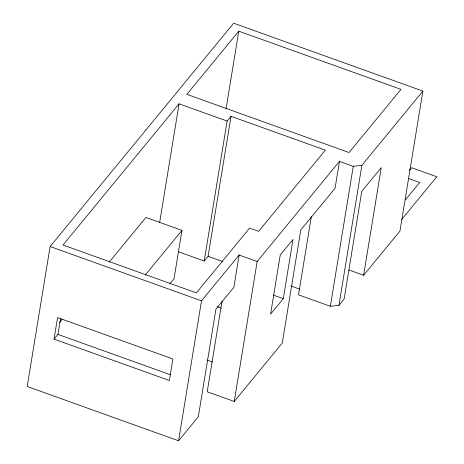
<?xml version="1.0" encoding="UTF-8"?>
<svg xmlns="http://www.w3.org/2000/svg" width="464" height="464" viewBox="0 0 464 464"><rect width="100%" height="100%" fill="white"/><g stroke="black" fill="none" stroke-linecap="round" stroke-linejoin="round"><path stroke-width="0.7" d="M50.124 246.529L27.208 386.489L178.582 440.8L198.314 416.794L215.946 309.128L233.856 287.338L239.146 255.038L257.166 261.505L339.462 161.368L353.278 166.321L361.879 165.317L422.884 91.083L233.665 23.2L50.124 246.529L201.504 300.84L239.146 255.038M54.044 339.126L57.571 317.596L172.904 358.974L169.377 380.503L54.044 339.126L57.936 334.387L60.552 318.414M159.662 222.36L179.075 103.826L227.128 121.063L231.026 116.325L325.334 150.162L258.616 231.345L249.603 228.114L196.388 292.871L63.029 245.027L179.075 103.826M109.156 262.177L145.916 217.448L181.958 230.382L174.023 278.829L169.888 283.864M226.038 109.005L238.78 31.169L400.971 89.361L349.05 152.534L186.859 94.349L238.78 31.169M178.489 251.795L204.212 261.023L227.128 121.063M204.212 261.023L208.104 256.285L231.026 116.325M178.582 440.8L201.504 300.84M222.041 301.211L207.217 391.761L234.245 401.464L282.274 343.024L300.782 229.976L335.054 188.28L339.462 161.368M234.245 401.464L257.166 261.505M283.301 298.671L292.999 239.453L280.273 254.933L270.582 314.145L283.301 298.671L273.29 295.075M311.327 216.653L298.52 294.86L330.356 306.281L338.958 305.277L344.149 298.961L361.781 191.301L381.251 167.608L363.619 275.268L348.94 270.002M330.356 306.281L353.278 166.321M338.958 305.277L361.879 165.317M422.884 91.083L399.968 231.043L363.619 275.268M59.531 322.561L62.286 319.203M145.18 275.135L181.958 230.382M409.399 170.352L411.562 167.719L436.792 176.772L401.708 219.466M405.374 199.856L419.653 182.48L408.511 178.483M208.104 256.285L222.355 261.4M290.882 285.986L299.698 289.147M217.268 306.692L221.351 308.154M207.095 360.035L212.535 361.99M57.936 334.387L170.555 374.79"/></g></svg>
